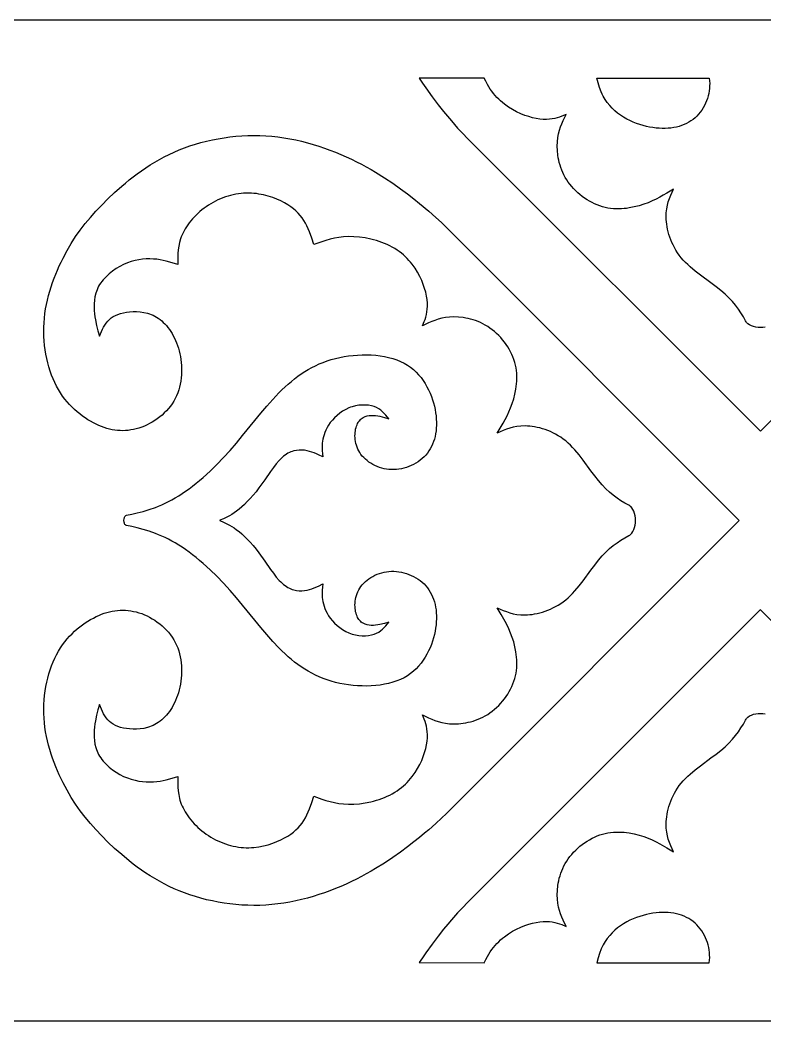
# Model space of a CAD drawing. Extents: x -205 to 205, y -43 to 43.
# Drawn here: x -128 to -64, y -43 to 43 of the extents above; entities that cross this region are included whole.
import ezdxf

# ---------------------------------------------------------------- set-up
doc = ezdxf.new("R2010")
doc.units = 0
doc.layers.add('LAYER_1', color=18, linetype='CONTINUOUS')

msp = doc.modelspace()

# ---------------------------------------------------------------- linework, layer by layer
at = {"layer": 'LAYER_1'}
for points in [[(-204.641, 0), (-165.237, -39.404), (-161.641, -43), (161.643, -43), (165.237, -39.406), (204.64, 0), (165.237, 39.406), (161.65, 42.993), (-161.648, 42.993), (-165.237, 39.404)], [(-68.798, 37.996), (-68.769, 37.774), (-68.754, 37.549), (-68.755, 37.334), (-68.769, 37.119), (-68.795, 36.902), (-68.834, 36.686), (-68.885, 36.471), (-68.948, 36.259), (-69.023, 36.049), (-69.109, 35.843), (-69.206, 35.643), (-69.315, 35.448), (-69.434, 35.259), (-69.563, 35.079), (-69.702, 34.907), (-69.852, 34.744), (-70.011, 34.592), (-70.179, 34.451), (-70.359, 34.322), (-70.548, 34.204), (-70.745, 34.098), (-70.949, 34.004), (-71.162, 33.922), (-71.381, 33.852), (-71.607, 33.793), (-71.84, 33.747), (-72.08, 33.712), (-72.326, 33.688), (-72.577, 33.677), (-72.834, 33.678), (-73.097, 33.69), (-73.364, 33.714), (-73.637, 33.75), (-73.914, 33.798), (-74.195, 33.857), (-74.478, 33.929), (-74.762, 34.014), (-75.046, 34.112), (-75.328, 34.224), (-75.606, 34.349), (-75.879, 34.489), (-76.147, 34.644), (-76.407, 34.814), (-76.658, 35), (-76.899, 35.201), (-77.128, 35.419), (-77.345, 35.653), (-77.547, 35.905), (-77.733, 36.173), (-77.903, 36.46), (-77.992, 36.634), (-78.075, 36.814), (-78.221, 37.19), (-78.344, 37.584), (-78.443, 37.995)], [(-75.695, 1.304), (-76.041, 1.491), (-76.378, 1.694), (-76.708, 1.915), (-77.033, 2.159), (-77.353, 2.428), (-77.671, 2.727), (-77.989, 3.06), (-78.308, 3.429), (-78.629, 3.837), (-78.953, 4.272), (-79.621, 5.18), (-79.971, 5.63), (-80.336, 6.063), (-80.525, 6.269), (-80.719, 6.467), (-80.918, 6.654), (-81.122, 6.83), (-81.332, 6.993), (-81.548, 7.144), (-81.767, 7.284), (-81.99, 7.411), (-82.215, 7.527), (-82.442, 7.632), (-82.669, 7.725), (-82.896, 7.808), (-83.123, 7.881), (-83.347, 7.944), (-83.569, 7.996), (-83.788, 8.039), (-84.001, 8.073), (-84.21, 8.098), (-84.413, 8.113), (-84.608, 8.121), (-84.976, 8.112), (-85.317, 8.075), (-85.634, 8.015), (-85.933, 7.936), (-86.217, 7.841), (-86.49, 7.734), (-87.02, 7.502), (-86.667, 8.073), (-86.493, 8.369), (-86.322, 8.674), (-86.157, 8.992), (-86, 9.325), (-85.851, 9.676), (-85.714, 10.048), (-85.589, 10.443), (-85.481, 10.859), (-85.397, 11.292), (-85.365, 11.514), (-85.34, 11.739), (-85.324, 11.967), (-85.317, 12.196), (-85.319, 12.426), (-85.331, 12.658), (-85.354, 12.89), (-85.389, 13.121), (-85.435, 13.353), (-85.495, 13.583), (-85.567, 13.814), (-85.652, 14.043), (-85.749, 14.268), (-85.857, 14.491), (-85.975, 14.708), (-86.104, 14.921), (-86.242, 15.129), (-86.389, 15.331), (-86.545, 15.526), (-86.708, 15.714), (-86.879, 15.895), (-87.057, 16.067), (-87.241, 16.231), (-87.43, 16.386), (-87.625, 16.53), (-87.824, 16.665), (-88.027, 16.788), (-88.233, 16.899), (-88.441, 17), (-88.652, 17.09), (-88.864, 17.169), (-89.076, 17.239), (-89.289, 17.299), (-89.501, 17.349), (-89.711, 17.391), (-89.92, 17.425), (-90.328, 17.467), (-90.72, 17.481), (-91.091, 17.468), (-91.437, 17.43), (-91.761, 17.369), (-92.066, 17.289), (-92.356, 17.192), (-92.632, 17.083), (-92.9, 16.965), (-93.42, 16.715), (-93.272, 17.085), (-93.203, 17.278), (-93.141, 17.479), (-93.087, 17.691), (-93.044, 17.914), (-93.014, 18.153), (-93, 18.407), (-93.008, 18.681), (-93.036, 18.972), (-93.083, 19.28), (-93.151, 19.601), (-93.24, 19.932), (-93.353, 20.273), (-93.491, 20.62), (-93.653, 20.97), (-93.843, 21.322), (-94.062, 21.671), (-94.31, 22.013), (-94.446, 22.181), (-94.589, 22.345), (-94.74, 22.506), (-94.898, 22.662), (-95.064, 22.814), (-95.238, 22.96), (-95.42, 23.1), (-95.61, 23.235), (-95.808, 23.362), (-96.015, 23.482), (-96.229, 23.594), (-96.451, 23.7), (-96.678, 23.798), (-96.911, 23.888), (-97.147, 23.971), (-97.387, 24.046), (-97.63, 24.114), (-97.873, 24.174), (-98.362, 24.272), (-98.845, 24.34), (-99.316, 24.379), (-99.768, 24.387), (-100.196, 24.366), (-100.602, 24.32), (-100.989, 24.251), (-101.36, 24.163), (-101.719, 24.061), (-102.068, 23.947), (-102.751, 23.701), (-102.94, 24.251), (-103.141, 24.789), (-103.249, 25.05), (-103.365, 25.302), (-103.488, 25.546), (-103.621, 25.779), (-103.766, 25.999), (-103.926, 26.207), (-104.101, 26.405), (-104.294, 26.595), (-104.506, 26.776), (-104.74, 26.951), (-104.997, 27.121), (-105.279, 27.287), (-105.594, 27.446), (-105.933, 27.598), (-106.294, 27.737), (-106.674, 27.861), (-107.072, 27.965), (-107.484, 28.046), (-107.695, 28.077), (-107.909, 28.101), (-108.126, 28.116), (-108.345, 28.124), (-108.566, 28.122), (-108.788, 28.112), (-109.011, 28.092), (-109.236, 28.063), (-109.46, 28.025), (-109.684, 27.979), (-109.907, 27.925), (-110.13, 27.862), (-110.35, 27.791), (-110.569, 27.713), (-110.785, 27.626), (-110.998, 27.532), (-111.208, 27.431), (-111.414, 27.323), (-111.615, 27.208), (-111.812, 27.086), (-112.004, 26.956), (-112.191, 26.82), (-112.372, 26.679), (-112.547, 26.531), (-112.716, 26.379), (-112.879, 26.223), (-113.182, 25.9), (-113.456, 25.565), (-113.698, 25.224), (-113.806, 25.052), (-113.905, 24.881), (-113.995, 24.709), (-114.075, 24.539), (-114.145, 24.373), (-114.206, 24.208), (-114.302, 23.881), (-114.367, 23.559), (-114.408, 23.24), (-114.429, 22.924), (-114.436, 22.611), (-114.428, 21.992), (-114.929, 22.143), (-115.439, 22.283), (-115.701, 22.344), (-115.97, 22.395), (-116.248, 22.435), (-116.538, 22.461), (-116.838, 22.472), (-117.148, 22.466), (-117.465, 22.441), (-117.788, 22.397), (-118.115, 22.331), (-118.444, 22.242), (-118.773, 22.13), (-119.1, 21.992), (-119.425, 21.828), (-119.742, 21.637), (-120.047, 21.425), (-120.336, 21.192), (-120.605, 20.942), (-120.849, 20.678), (-120.96, 20.541), (-121.063, 20.401), (-121.159, 20.26), (-121.245, 20.116), (-121.319, 19.971), (-121.383, 19.823), (-121.44, 19.675), (-121.488, 19.525), (-121.562, 19.224), (-121.609, 18.922), (-121.633, 18.622), (-121.636, 18.326), (-121.623, 18.036), (-121.596, 17.754), (-121.561, 17.489), (-121.519, 17.234), (-121.419, 16.746), (-121.303, 16.281), (-121.178, 15.827), (-121.01, 16.226), (-120.918, 16.421), (-120.82, 16.61), (-120.713, 16.791), (-120.596, 16.962), (-120.467, 17.122), (-120.324, 17.267), (-120.165, 17.398), (-119.988, 17.515), (-119.795, 17.618), (-119.585, 17.707), (-119.358, 17.782), (-119.115, 17.842), (-118.856, 17.888), (-118.581, 17.92), (-118.292, 17.938), (-117.99, 17.938), (-117.679, 17.917), (-117.363, 17.871), (-117.046, 17.796), (-116.887, 17.748), (-116.73, 17.69), (-116.574, 17.624), (-116.42, 17.549), (-116.267, 17.464), (-116.118, 17.369), (-115.972, 17.263), (-115.829, 17.147), (-115.689, 17.02), (-115.553, 16.884), (-115.421, 16.739), (-115.293, 16.583), (-115.171, 16.419), (-115.053, 16.246), (-114.94, 16.064), (-114.833, 15.874), (-114.732, 15.675), (-114.637, 15.469), (-114.548, 15.255), (-114.467, 15.034), (-114.393, 14.806), (-114.326, 14.571), (-114.27, 14.326), (-114.223, 14.075), (-114.184, 13.82), (-114.155, 13.562), (-114.134, 13.3), (-114.124, 13.037), (-114.124, 12.772), (-114.135, 12.507), (-114.157, 12.243), (-114.191, 11.98), (-114.237, 11.72), (-114.295, 11.463), (-114.366, 11.209), (-114.451, 10.961), (-114.549, 10.718), (-114.661, 10.482), (-114.788, 10.254), (-114.928, 10.033), (-115.081, 9.82), (-115.245, 9.616), (-115.42, 9.42), (-115.605, 9.233), (-115.798, 9.056), (-116, 8.889), (-116.208, 8.731), (-116.422, 8.584), (-116.641, 8.448), (-116.864, 8.322), (-117.09, 8.208), (-117.319, 8.105), (-117.548, 8.014), (-117.778, 7.936), (-118.009, 7.869), (-118.24, 7.815), (-118.47, 7.772), (-118.7, 7.741), (-118.929, 7.721), (-119.157, 7.713), (-119.386, 7.717), (-119.614, 7.733), (-119.843, 7.76), (-120.072, 7.798), (-120.301, 7.848), (-120.531, 7.91), (-120.762, 7.983), (-120.994, 8.067), (-121.228, 8.163), (-121.462, 8.271), (-121.698, 8.389), (-121.935, 8.519), (-122.17, 8.659), (-122.404, 8.81), (-122.636, 8.973), (-122.866, 9.146), (-123.092, 9.331), (-123.314, 9.528), (-123.531, 9.737), (-123.743, 9.957), (-123.949, 10.189), (-124.148, 10.434), (-124.339, 10.691), (-124.523, 10.96), (-124.697, 11.242), (-124.862, 11.537), (-125.014, 11.845), (-125.156, 12.165), (-125.287, 12.495), (-125.407, 12.835), (-125.515, 13.185), (-125.612, 13.543), (-125.698, 13.908), (-125.771, 14.279), (-125.833, 14.657), (-125.882, 15.039), (-125.918, 15.425), (-125.942, 15.814), (-125.952, 16.206), (-125.949, 16.599), (-125.932, 16.992), (-125.901, 17.385), (-125.857, 17.777), (-125.799, 18.167), (-125.728, 18.554), (-125.645, 18.938), (-125.551, 19.32), (-125.446, 19.697), (-125.331, 20.071), (-125.207, 20.44), (-125.074, 20.804), (-124.933, 21.163), (-124.785, 21.516), (-124.63, 21.863), (-124.47, 22.204), (-124.304, 22.537), (-123.96, 23.182), (-123.599, 23.795), (-123.221, 24.382), (-122.822, 24.948), (-122.401, 25.498), (-121.954, 26.036), (-121.481, 26.569), (-120.977, 27.101), (-120.442, 27.637), (-119.87, 28.175), (-119.259, 28.718), (-118.94, 28.988), (-118.61, 29.256), (-118.271, 29.522), (-117.922, 29.784), (-117.562, 30.042), (-117.193, 30.294), (-116.814, 30.539), (-116.424, 30.778), (-116.025, 31.008), (-115.614, 31.229), (-115.194, 31.44), (-114.763, 31.64), (-114.321, 31.829), (-113.868, 32.006), (-113.405, 32.171), (-112.933, 32.322), (-112.454, 32.461), (-111.967, 32.587), (-111.473, 32.699), (-110.974, 32.797), (-110.47, 32.881), (-109.962, 32.951), (-109.45, 33.006), (-108.936, 33.046), (-108.421, 33.07), (-107.904, 33.079), (-107.388, 33.072), (-106.872, 33.049), (-106.357, 33.009), (-105.844, 32.952), (-105.333, 32.879), (-104.824, 32.792), (-104.317, 32.69), (-103.815, 32.574), (-103.316, 32.446), (-102.822, 32.305), (-102.333, 32.153), (-101.85, 31.989), (-101.373, 31.816), (-100.902, 31.633), (-100.439, 31.441), (-99.984, 31.242), (-99.537, 31.034), (-99.099, 30.821), (-98.67, 30.601), (-98.252, 30.375), (-97.844, 30.145), (-97.447, 29.911), (-96.687, 29.439), (-95.975, 28.965), (-95.315, 28.499), (-94.708, 28.05), (-94.159, 27.626), (-93.669, 27.236), (-92.871, 26.572), (-92.266, 26.036), (-91.788, 25.584), (-91.374, 25.174), (-66.229, 0.004), (-91.374, -25.167), (-91.788, -25.577), (-92.266, -26.029), (-92.871, -26.565), (-93.242, -26.878), (-93.669, -27.229), (-94.159, -27.619), (-94.708, -28.043), (-95.315, -28.492), (-95.975, -28.958), (-96.687, -29.431), (-97.447, -29.904), (-97.844, -30.138), (-98.252, -30.368), (-98.67, -30.594), (-99.099, -30.814), (-99.537, -31.027), (-99.984, -31.235), (-100.439, -31.434), (-100.902, -31.626), (-101.373, -31.809), (-101.85, -31.982), (-102.333, -32.146), (-102.822, -32.298), (-103.316, -32.439), (-103.815, -32.567), (-104.317, -32.683), (-104.824, -32.785), (-105.333, -32.872), (-105.844, -32.945), (-106.357, -33.002), (-106.872, -33.042), (-107.388, -33.065), (-107.904, -33.072), (-108.421, -33.063), (-108.936, -33.039), (-109.45, -32.999), (-109.962, -32.944), (-110.47, -32.874), (-110.974, -32.79), (-111.473, -32.692), (-111.967, -32.58), (-112.454, -32.454), (-112.933, -32.315), (-113.405, -32.164), (-113.868, -31.999), (-114.321, -31.822), (-114.763, -31.633), (-115.194, -31.433), (-115.614, -31.222), (-116.025, -31.001), (-116.424, -30.771), (-116.814, -30.532), (-117.193, -30.287), (-117.562, -30.035), (-117.922, -29.777), (-118.271, -29.515), (-118.61, -29.249), (-119.259, -28.711), (-119.87, -28.168), (-120.442, -27.63), (-120.977, -27.094), (-121.481, -26.562), (-121.954, -26.029), (-122.401, -25.491), (-122.822, -24.941), (-123.221, -24.375), (-123.599, -23.788), (-123.96, -23.174), (-124.304, -22.53), (-124.47, -22.197), (-124.63, -21.856), (-124.785, -21.509), (-124.933, -21.156), (-125.074, -20.797), (-125.207, -20.433), (-125.331, -20.064), (-125.446, -19.69), (-125.551, -19.313), (-125.645, -18.931), (-125.728, -18.547), (-125.799, -18.16), (-125.857, -17.77), (-125.901, -17.378), (-125.932, -16.985), (-125.949, -16.592), (-125.952, -16.199), (-125.942, -15.807), (-125.918, -15.418), (-125.882, -15.032), (-125.833, -14.65), (-125.771, -14.272), (-125.698, -13.901), (-125.612, -13.536), (-125.515, -13.178), (-125.407, -12.828), (-125.287, -12.488), (-125.156, -12.158), (-125.014, -11.838), (-124.862, -11.53), (-124.697, -11.235), (-124.523, -10.953), (-124.339, -10.684), (-124.148, -10.427), (-123.949, -10.182), (-123.743, -9.95), (-123.531, -9.73), (-123.314, -9.521), (-123.092, -9.324), (-122.866, -9.139), (-122.636, -8.966), (-122.404, -8.803), (-122.17, -8.652), (-121.935, -8.512), (-121.698, -8.382), (-121.462, -8.264), (-121.228, -8.156), (-120.994, -8.06), (-120.762, -7.976), (-120.531, -7.903), (-120.301, -7.841), (-120.072, -7.791), (-119.843, -7.753), (-119.614, -7.726), (-119.386, -7.71), (-119.157, -7.706), (-118.929, -7.714), (-118.7, -7.734), (-118.47, -7.765), (-118.24, -7.808), (-118.009, -7.862), (-117.778, -7.929), (-117.548, -8.007), (-117.319, -8.098), (-117.09, -8.201), (-116.864, -8.315), (-116.641, -8.441), (-116.422, -8.577), (-116.208, -8.724), (-116, -8.882), (-115.798, -9.049), (-115.605, -9.226), (-115.42, -9.413), (-115.245, -9.608), (-115.081, -9.813), (-114.928, -10.026), (-114.788, -10.247), (-114.661, -10.475), (-114.549, -10.711), (-114.451, -10.954), (-114.366, -11.202), (-114.295, -11.456), (-114.237, -11.713), (-114.191, -11.973), (-114.157, -12.236), (-114.135, -12.5), (-114.124, -12.765), (-114.124, -13.03), (-114.134, -13.293), (-114.155, -13.555), (-114.184, -13.813), (-114.223, -14.068), (-114.27, -14.319), (-114.326, -14.564), (-114.393, -14.799), (-114.467, -15.027), (-114.548, -15.248), (-114.637, -15.462), (-114.732, -15.668), (-114.833, -15.867), (-114.94, -16.057), (-115.053, -16.239), (-115.171, -16.412), (-115.293, -16.576), (-115.421, -16.731), (-115.553, -16.877), (-115.689, -17.013), (-115.829, -17.14), (-115.972, -17.256), (-116.118, -17.361), (-116.267, -17.457), (-116.42, -17.542), (-116.574, -17.617), (-116.73, -17.683), (-116.887, -17.74), (-117.046, -17.789), (-117.363, -17.864), (-117.679, -17.909), (-117.99, -17.931), (-118.292, -17.931), (-118.581, -17.913), (-118.856, -17.881), (-119.115, -17.835), (-119.358, -17.775), (-119.585, -17.7), (-119.795, -17.611), (-119.988, -17.508), (-120.165, -17.391), (-120.324, -17.26), (-120.467, -17.115), (-120.596, -16.955), (-120.713, -16.784), (-120.82, -16.603), (-120.918, -16.414), (-121.01, -16.219), (-121.178, -15.82), (-121.303, -16.274), (-121.419, -16.739), (-121.519, -17.227), (-121.561, -17.482), (-121.596, -17.747), (-121.623, -18.029), (-121.636, -18.319), (-121.633, -18.615), (-121.609, -18.915), (-121.562, -19.217), (-121.488, -19.518), (-121.44, -19.668), (-121.383, -19.816), (-121.319, -19.963), (-121.245, -20.109), (-121.159, -20.253), (-121.063, -20.394), (-120.96, -20.534), (-120.849, -20.671), (-120.605, -20.935), (-120.336, -21.185), (-120.047, -21.418), (-119.742, -21.63), (-119.425, -21.82), (-119.1, -21.985), (-118.773, -22.123), (-118.444, -22.235), (-118.115, -22.324), (-117.788, -22.389), (-117.465, -22.434), (-117.148, -22.459), (-116.838, -22.465), (-116.538, -22.454), (-116.248, -22.428), (-115.97, -22.388), (-115.701, -22.337), (-115.439, -22.276), (-114.929, -22.136), (-114.428, -21.985), (-114.436, -22.604), (-114.429, -22.917), (-114.408, -23.233), (-114.367, -23.552), (-114.302, -23.874), (-114.258, -24.037), (-114.206, -24.201), (-114.145, -24.366), (-114.075, -24.532), (-113.995, -24.702), (-113.905, -24.874), (-113.806, -25.045), (-113.698, -25.217), (-113.456, -25.558), (-113.182, -25.893), (-113.034, -26.056), (-112.879, -26.216), (-112.716, -26.372), (-112.547, -26.524), (-112.372, -26.672), (-112.191, -26.813), (-112.004, -26.949), (-111.812, -27.079), (-111.615, -27.201), (-111.414, -27.316), (-111.208, -27.424), (-110.998, -27.525), (-110.785, -27.619), (-110.569, -27.705), (-110.35, -27.784), (-110.13, -27.855), (-109.907, -27.918), (-109.684, -27.972), (-109.46, -28.018), (-109.236, -28.056), (-109.011, -28.085), (-108.788, -28.105), (-108.566, -28.115), (-108.345, -28.117), (-108.126, -28.109), (-107.909, -28.093), (-107.484, -28.039), (-107.072, -27.958), (-106.674, -27.854), (-106.294, -27.73), (-105.933, -27.591), (-105.594, -27.439), (-105.279, -27.28), (-104.997, -27.114), (-104.74, -26.944), (-104.506, -26.769), (-104.294, -26.588), (-104.101, -26.398), (-103.926, -26.2), (-103.766, -25.992), (-103.621, -25.772), (-103.488, -25.539), (-103.365, -25.295), (-103.249, -25.043), (-103.141, -24.782), (-102.94, -24.244), (-102.751, -23.694), (-102.068, -23.94), (-101.719, -24.054), (-101.36, -24.156), (-100.989, -24.244), (-100.602, -24.313), (-100.196, -24.359), (-99.768, -24.38), (-99.316, -24.372), (-98.845, -24.333), (-98.362, -24.265), (-97.873, -24.167), (-97.63, -24.107), (-97.387, -24.039), (-97.147, -23.964), (-96.911, -23.881), (-96.678, -23.79), (-96.451, -23.693), (-96.229, -23.587), (-96.015, -23.475), (-95.808, -23.355), (-95.61, -23.228), (-95.42, -23.093), (-95.238, -22.953), (-95.064, -22.807), (-94.898, -22.655), (-94.74, -22.499), (-94.589, -22.338), (-94.446, -22.174), (-94.31, -22.006), (-94.062, -21.664), (-93.843, -21.315), (-93.653, -20.963), (-93.491, -20.613), (-93.353, -20.266), (-93.24, -19.925), (-93.151, -19.593), (-93.083, -19.273), (-93.036, -18.965), (-93.008, -18.674), (-93, -18.4), (-93.014, -18.146), (-93.044, -17.907), (-93.087, -17.684), (-93.141, -17.472), (-93.203, -17.271), (-93.272, -17.078), (-93.42, -16.708), (-92.9, -16.958), (-92.632, -17.076), (-92.356, -17.185), (-92.066, -17.282), (-91.761, -17.362), (-91.437, -17.423), (-91.091, -17.461), (-90.72, -17.474), (-90.328, -17.46), (-89.92, -17.418), (-89.711, -17.384), (-89.501, -17.342), (-89.289, -17.292), (-89.076, -17.232), (-88.864, -17.162), (-88.652, -17.083), (-88.441, -16.993), (-88.233, -16.892), (-88.027, -16.781), (-87.824, -16.658), (-87.625, -16.523), (-87.43, -16.379), (-87.241, -16.224), (-87.057, -16.06), (-86.879, -15.888), (-86.708, -15.707), (-86.545, -15.519), (-86.389, -15.324), (-86.242, -15.122), (-86.104, -14.914), (-85.975, -14.701), (-85.857, -14.483), (-85.749, -14.261), (-85.652, -14.036), (-85.567, -13.807), (-85.495, -13.576), (-85.435, -13.345), (-85.389, -13.114), (-85.354, -12.883), (-85.331, -12.651), (-85.319, -12.419), (-85.317, -12.189), (-85.324, -11.96), (-85.34, -11.732), (-85.365, -11.507), (-85.397, -11.285), (-85.481, -10.852), (-85.589, -10.436), (-85.714, -10.041), (-85.851, -9.669), (-86, -9.318), (-86.157, -8.984), (-86.322, -8.667), (-86.667, -8.066), (-87.02, -7.495), (-86.49, -7.727), (-86.217, -7.834), (-85.933, -7.929), (-85.634, -8.008), (-85.317, -8.068), (-84.976, -8.105), (-84.796, -8.113), (-84.608, -8.114), (-84.413, -8.106), (-84.21, -8.09), (-84.001, -8.066), (-83.788, -8.032), (-83.569, -7.989), (-83.347, -7.936), (-83.123, -7.874), (-82.896, -7.801), (-82.669, -7.718), (-82.442, -7.625), (-82.215, -7.52), (-81.99, -7.404), (-81.767, -7.277), (-81.548, -7.137), (-81.332, -6.986), (-81.122, -6.823), (-80.918, -6.647), (-80.719, -6.46), (-80.525, -6.262), (-80.336, -6.056), (-79.971, -5.623), (-79.621, -5.173), (-78.953, -4.265), (-78.629, -3.83), (-78.308, -3.422), (-77.989, -3.053), (-77.671, -2.72), (-77.353, -2.421), (-77.033, -2.152), (-76.708, -1.908), (-76.378, -1.687), (-76.041, -1.484), (-75.695, -1.296), (-75.625, -1.255), (-75.559, -1.206), (-75.498, -1.15), (-75.442, -1.087), (-75.343, -0.943), (-75.262, -0.778), (-75.199, -0.597), (-75.153, -0.404), (-75.126, -0.202), (-75.117, 0.004), (-75.126, 0.209), (-75.153, 0.411), (-75.199, 0.604), (-75.262, 0.785), (-75.343, 0.95), (-75.442, 1.094), (-75.498, 1.157), (-75.559, 1.213), (-75.625, 1.262)], [(-118.849, 0.449), (-118.402, 0.538), (-117.929, 0.644), (-117.432, 0.773), (-116.913, 0.93), (-116.374, 1.119), (-116.098, 1.228), (-115.817, 1.347), (-115.533, 1.477), (-115.246, 1.619), (-114.955, 1.772), (-114.661, 1.938), (-114.365, 2.117), (-114.067, 2.31), (-113.769, 2.514), (-113.469, 2.73), (-113.169, 2.956), (-112.869, 3.194), (-112.569, 3.441), (-112.27, 3.697), (-111.676, 4.235), (-111.09, 4.804), (-110.515, 5.397), (-109.954, 6.011), (-109.408, 6.645), (-108.875, 7.289), (-107.834, 8.575), (-107.32, 9.204), (-106.806, 9.814), (-106.289, 10.399), (-106.029, 10.679), (-105.766, 10.951), (-105.501, 11.216), (-105.233, 11.472), (-104.961, 11.717), (-104.686, 11.952), (-104.407, 12.177), (-104.122, 12.391), (-103.833, 12.594), (-103.537, 12.786), (-103.235, 12.968), (-102.927, 13.138), (-102.611, 13.297), (-102.288, 13.444), (-101.956, 13.58), (-101.616, 13.704), (-101.266, 13.817), (-100.906, 13.917), (-100.538, 14.002), (-100.161, 14.074), (-99.778, 14.133), (-99.39, 14.179), (-98.999, 14.211), (-98.607, 14.229), (-98.216, 14.231), (-97.827, 14.219), (-97.442, 14.19), (-97.063, 14.146), (-96.692, 14.085), (-96.33, 14.007), (-95.979, 13.912), (-95.641, 13.798), (-95.318, 13.666), (-95.011, 13.516), (-94.724, 13.347), (-94.456, 13.16), (-94.205, 12.958), (-93.97, 12.742), (-93.753, 12.512), (-93.551, 12.271), (-93.366, 12.02), (-93.195, 11.76), (-93.04, 11.493), (-92.9, 11.219), (-92.774, 10.941), (-92.662, 10.66), (-92.564, 10.376), (-92.479, 10.093), (-92.406, 9.81), (-92.347, 9.529), (-92.299, 9.251), (-92.263, 8.979), (-92.24, 8.711), (-92.227, 8.448), (-92.227, 8.19), (-92.238, 7.938), (-92.262, 7.693), (-92.296, 7.453), (-92.343, 7.22), (-92.402, 6.993), (-92.472, 6.774), (-92.554, 6.562), (-92.648, 6.357), (-92.753, 6.16), (-92.87, 5.971), (-93, 5.791), (-93.141, 5.623), (-93.293, 5.464), (-93.455, 5.315), (-93.628, 5.175), (-93.808, 5.046), (-93.997, 4.927), (-94.192, 4.819), (-94.392, 4.722), (-94.598, 4.636), (-94.808, 4.561), (-95.021, 4.498), (-95.236, 4.447), (-95.452, 4.409), (-95.669, 4.383), (-95.885, 4.369), (-96.1, 4.369), (-96.312, 4.382), (-96.522, 4.408), (-96.728, 4.447), (-96.931, 4.497), (-97.129, 4.56), (-97.321, 4.632), (-97.508, 4.716), (-97.688, 4.808), (-97.861, 4.91), (-98.026, 5.02), (-98.182, 5.139), (-98.33, 5.264), (-98.467, 5.396), (-98.594, 5.534), (-98.709, 5.677), (-98.813, 5.826), (-98.904, 5.979), (-98.982, 6.135), (-99.049, 6.295), (-99.104, 6.457), (-99.148, 6.619), (-99.182, 6.782), (-99.206, 6.945), (-99.22, 7.105), (-99.225, 7.264), (-99.221, 7.418), (-99.21, 7.568), (-99.191, 7.713), (-99.165, 7.852), (-99.132, 7.984), (-99.093, 8.108), (-99.048, 8.222), (-98.998, 8.33), (-98.943, 8.429), (-98.884, 8.519), (-98.819, 8.6), (-98.751, 8.672), (-98.679, 8.737), (-98.603, 8.794), (-98.525, 8.844), (-98.36, 8.923), (-98.186, 8.978), (-98.007, 9.011), (-97.824, 9.025), (-97.641, 9.024), (-97.455, 9.009), (-97.267, 8.982), (-97.078, 8.946), (-96.697, 8.852), (-96.317, 8.742), (-96.572, 9.052), (-96.707, 9.2), (-96.851, 9.341), (-97.006, 9.472), (-97.176, 9.59), (-97.365, 9.693), (-97.573, 9.778), (-97.805, 9.845), (-98.057, 9.891), (-98.326, 9.915), (-98.606, 9.916), (-98.893, 9.893), (-99.183, 9.844), (-99.471, 9.767), (-99.612, 9.719), (-99.752, 9.663), (-100.023, 9.536), (-100.283, 9.385), (-100.53, 9.213), (-100.761, 9.025), (-100.975, 8.825), (-101.169, 8.616), (-101.343, 8.402), (-101.493, 8.187), (-101.62, 7.975), (-101.726, 7.767), (-101.812, 7.563), (-101.881, 7.364), (-101.936, 7.171), (-101.977, 6.983), (-102.031, 6.629), (-102.044, 6.305), (-102.037, 6.006), (-102.014, 5.725), (-101.98, 5.456), (-102.348, 5.64), (-102.537, 5.726), (-102.729, 5.805), (-102.927, 5.876), (-103.13, 5.938), (-103.339, 5.989), (-103.555, 6.027), (-103.778, 6.044), (-104.009, 6.043), (-104.245, 6.019), (-104.486, 5.968), (-104.608, 5.931), (-104.731, 5.886), (-104.855, 5.831), (-104.979, 5.767), (-105.104, 5.693), (-105.229, 5.609), (-105.355, 5.513), (-105.48, 5.406), (-105.606, 5.287), (-105.731, 5.157), (-105.981, 4.868), (-106.23, 4.548), (-106.478, 4.206), (-106.975, 3.491), (-107.224, 3.135), (-107.475, 2.792), (-107.726, 2.469), (-107.978, 2.166), (-108.228, 1.882), (-108.475, 1.62), (-108.718, 1.38), (-108.954, 1.163), (-109.183, 0.969), (-109.402, 0.8), (-109.609, 0.649), (-109.805, 0.519), (-109.992, 0.408), (-110.172, 0.312), (-110.513, 0.153), (-110.843, 0.013), (-110.83, 0.004), (-110.843, -0.006), (-110.513, -0.145), (-110.172, -0.305), (-109.992, -0.401), (-109.805, -0.512), (-109.609, -0.641), (-109.402, -0.793), (-109.183, -0.962), (-108.954, -1.156), (-108.718, -1.373), (-108.475, -1.613), (-108.228, -1.875), (-107.978, -2.159), (-107.726, -2.462), (-107.475, -2.785), (-106.975, -3.484), (-106.478, -4.199), (-106.23, -4.541), (-105.981, -4.861), (-105.731, -5.15), (-105.606, -5.28), (-105.48, -5.399), (-105.355, -5.506), (-105.229, -5.602), (-105.104, -5.686), (-104.979, -5.76), (-104.855, -5.824), (-104.731, -5.879), (-104.608, -5.924), (-104.486, -5.961), (-104.245, -6.012), (-104.009, -6.036), (-103.778, -6.037), (-103.555, -6.02), (-103.339, -5.982), (-103.13, -5.931), (-102.927, -5.869), (-102.729, -5.798), (-102.348, -5.633), (-101.98, -5.449), (-102.014, -5.718), (-102.037, -5.999), (-102.044, -6.298), (-102.031, -6.622), (-102.009, -6.795), (-101.977, -6.976), (-101.936, -7.164), (-101.881, -7.357), (-101.812, -7.556), (-101.726, -7.76), (-101.62, -7.968), (-101.493, -8.18), (-101.343, -8.395), (-101.169, -8.609), (-100.975, -8.818), (-100.761, -9.018), (-100.53, -9.206), (-100.283, -9.378), (-100.023, -9.529), (-99.752, -9.655), (-99.471, -9.76), (-99.183, -9.836), (-98.893, -9.886), (-98.606, -9.909), (-98.326, -9.908), (-98.057, -9.884), (-97.805, -9.838), (-97.573, -9.771), (-97.365, -9.686), (-97.176, -9.583), (-97.006, -9.465), (-96.851, -9.334), (-96.707, -9.193), (-96.572, -9.045), (-96.317, -8.735), (-96.697, -8.845), (-97.078, -8.939), (-97.267, -8.975), (-97.455, -9.002), (-97.641, -9.017), (-97.824, -9.018), (-98.007, -9.004), (-98.186, -8.971), (-98.36, -8.916), (-98.525, -8.837), (-98.603, -8.787), (-98.679, -8.73), (-98.751, -8.665), (-98.819, -8.593), (-98.884, -8.512), (-98.943, -8.422), (-98.998, -8.323), (-99.048, -8.215), (-99.093, -8.101), (-99.132, -7.977), (-99.165, -7.845), (-99.191, -7.706), (-99.21, -7.561), (-99.221, -7.411), (-99.225, -7.256), (-99.22, -7.098), (-99.206, -6.938), (-99.182, -6.775), (-99.148, -6.612), (-99.104, -6.45), (-99.049, -6.288), (-98.982, -6.128), (-98.904, -5.972), (-98.813, -5.819), (-98.709, -5.67), (-98.594, -5.527), (-98.467, -5.389), (-98.33, -5.257), (-98.182, -5.132), (-98.026, -5.013), (-97.861, -4.903), (-97.688, -4.801), (-97.508, -4.709), (-97.321, -4.625), (-97.129, -4.552), (-96.931, -4.49), (-96.728, -4.44), (-96.522, -4.401), (-96.312, -4.375), (-96.1, -4.362), (-95.885, -4.362), (-95.669, -4.375), (-95.452, -4.402), (-95.236, -4.44), (-95.021, -4.491), (-94.808, -4.554), (-94.598, -4.629), (-94.392, -4.715), (-94.192, -4.812), (-93.997, -4.92), (-93.808, -5.039), (-93.628, -5.168), (-93.455, -5.308), (-93.293, -5.457), (-93.141, -5.616), (-93, -5.784), (-92.87, -5.964), (-92.753, -6.153), (-92.648, -6.35), (-92.554, -6.555), (-92.472, -6.767), (-92.402, -6.986), (-92.343, -7.213), (-92.296, -7.446), (-92.262, -7.686), (-92.238, -7.931), (-92.227, -8.183), (-92.227, -8.441), (-92.24, -8.704), (-92.263, -8.972), (-92.299, -9.244), (-92.347, -9.522), (-92.406, -9.803), (-92.479, -10.086), (-92.564, -10.369), (-92.662, -10.653), (-92.774, -10.934), (-92.9, -11.212), (-93.04, -11.486), (-93.195, -11.753), (-93.366, -12.013), (-93.551, -12.264), (-93.753, -12.505), (-93.97, -12.735), (-94.205, -12.951), (-94.456, -13.153), (-94.724, -13.34), (-95.011, -13.509), (-95.318, -13.659), (-95.641, -13.791), (-95.979, -13.905), (-96.33, -14), (-96.692, -14.078), (-97.063, -14.139), (-97.442, -14.183), (-97.827, -14.212), (-98.216, -14.224), (-98.607, -14.221), (-98.999, -14.204), (-99.39, -14.172), (-99.778, -14.126), (-100.161, -14.067), (-100.538, -13.995), (-100.906, -13.91), (-101.266, -13.81), (-101.616, -13.697), (-101.956, -13.573), (-102.288, -13.437), (-102.611, -13.29), (-102.927, -13.131), (-103.235, -12.961), (-103.537, -12.779), (-103.833, -12.587), (-104.122, -12.384), (-104.407, -12.17), (-104.686, -11.945), (-104.961, -11.71), (-105.233, -11.465), (-105.501, -11.209), (-105.766, -10.944), (-106.289, -10.392), (-106.806, -9.807), (-107.32, -9.197), (-107.834, -8.568), (-108.875, -7.282), (-109.408, -6.638), (-109.954, -6.004), (-110.515, -5.39), (-111.09, -4.797), (-111.676, -4.228), (-112.27, -3.69), (-112.569, -3.434), (-112.869, -3.187), (-113.169, -2.949), (-113.469, -2.723), (-113.769, -2.507), (-114.067, -2.302), (-114.365, -2.11), (-114.661, -1.931), (-114.955, -1.765), (-115.246, -1.612), (-115.533, -1.47), (-115.817, -1.34), (-116.098, -1.221), (-116.374, -1.112), (-116.913, -0.923), (-117.432, -0.766), (-117.929, -0.637), (-118.402, -0.531), (-118.849, -0.442), (-118.9, -0.423), (-118.945, -0.39), (-118.982, -0.344), (-119.013, -0.287), (-119.037, -0.222), (-119.054, -0.15), (-119.068, 0.004), (-119.054, 0.157), (-119.037, 0.229), (-119.013, 0.294), (-118.982, 0.351), (-118.945, 0.397), (-118.9, 0.43)], [(-68.798, -37.996), (-68.769, -37.774), (-68.754, -37.549), (-68.755, -37.334), (-68.769, -37.119), (-68.795, -36.902), (-68.834, -36.686), (-68.885, -36.471), (-68.948, -36.259), (-69.023, -36.049), (-69.109, -35.843), (-69.206, -35.643), (-69.315, -35.448), (-69.434, -35.259), (-69.563, -35.079), (-69.702, -34.907), (-69.852, -34.744), (-70.011, -34.592), (-70.179, -34.451), (-70.359, -34.322), (-70.548, -34.204), (-70.745, -34.098), (-70.949, -34.004), (-71.162, -33.922), (-71.381, -33.852), (-71.607, -33.793), (-71.84, -33.747), (-72.08, -33.712), (-72.326, -33.688), (-72.577, -33.677), (-72.834, -33.678), (-73.097, -33.69), (-73.364, -33.714), (-73.637, -33.75), (-73.914, -33.798), (-74.195, -33.857), (-74.478, -33.929), (-74.762, -34.014), (-75.046, -34.112), (-75.328, -34.224), (-75.606, -34.349), (-75.879, -34.489), (-76.147, -34.644), (-76.407, -34.814), (-76.658, -35), (-76.899, -35.201), (-77.128, -35.419), (-77.345, -35.653), (-77.547, -35.905), (-77.733, -36.173), (-77.903, -36.46), (-77.992, -36.634), (-78.075, -36.814), (-78.221, -37.19), (-78.344, -37.584), (-78.443, -37.995)]]:
    msp.add_lwpolyline(points, close=True, dxfattribs=at)
for points in [[(-63.977, 16.609), (-64.177, 16.582), (-64.382, 16.573), (-64.587, 16.582), (-64.787, 16.608), (-64.979, 16.653), (-65.159, 16.715), (-65.322, 16.796), (-65.465, 16.894), (-65.527, 16.949), (-65.583, 17.01), (-65.631, 17.074), (-65.672, 17.143), (-65.861, 17.491), (-66.064, 17.828), (-66.286, 18.158), (-66.53, 18.483), (-66.799, 18.803), (-67.098, 19.121), (-67.431, 19.44), (-67.801, 19.759), (-68.208, 20.08), (-68.643, 20.404), (-69.551, 21.072), (-70.002, 21.422), (-70.434, 21.787), (-70.64, 21.976), (-70.838, 22.17), (-71.025, 22.369), (-71.201, 22.573), (-71.365, 22.783), (-71.516, 22.998), (-71.655, 23.218), (-71.782, 23.44), (-71.898, 23.665), (-72.003, 23.892), (-72.096, 24.119), (-72.179, 24.346), (-72.252, 24.573), (-72.314, 24.797), (-72.367, 25.019), (-72.41, 25.237), (-72.444, 25.45), (-72.468, 25.659), (-72.484, 25.861), (-72.492, 26.057), (-72.483, 26.425), (-72.446, 26.766), (-72.386, 27.084), (-72.307, 27.383), (-72.211, 27.666), (-72.104, 27.939), (-71.871, 28.469), (-72.444, 28.117), (-72.739, 27.942), (-73.045, 27.772), (-73.362, 27.607), (-73.695, 27.449), (-74.046, 27.3), (-74.417, 27.163), (-74.813, 27.038), (-75.229, 26.931), (-75.663, 26.847), (-75.885, 26.814), (-76.11, 26.79), (-76.337, 26.774), (-76.566, 26.766), (-76.797, 26.769), (-77.028, 26.781), (-77.26, 26.804), (-77.491, 26.839), (-77.722, 26.886), (-77.951, 26.946), (-78.183, 27.018), (-78.412, 27.103), (-78.638, 27.199), (-78.86, 27.307), (-79.078, 27.425), (-79.291, 27.554), (-79.499, 27.692), (-79.701, 27.839), (-79.896, 27.995), (-80.085, 28.158), (-80.265, 28.329), (-80.438, 28.506), (-80.602, 28.69), (-80.757, 28.879), (-80.901, 29.074), (-81.036, 29.272), (-81.159, 29.476), (-81.27, 29.682), (-81.37, 29.891), (-81.46, 30.102), (-81.54, 30.314), (-81.609, 30.527), (-81.669, 30.739), (-81.72, 30.951), (-81.762, 31.161), (-81.795, 31.37), (-81.838, 31.778), (-81.852, 32.169), (-81.839, 32.539), (-81.801, 32.886), (-81.74, 33.21), (-81.659, 33.516), (-81.562, 33.805), (-81.453, 34.082), (-81.334, 34.35), (-81.084, 34.869), (-81.455, 34.721), (-81.648, 34.652), (-81.849, 34.59), (-82.06, 34.537), (-82.284, 34.495), (-82.522, 34.465), (-82.776, 34.451), (-83.05, 34.46), (-83.342, 34.487), (-83.65, 34.533), (-83.971, 34.601), (-84.303, 34.691), (-84.643, 34.804), (-84.99, 34.941), (-85.341, 35.104), (-85.693, 35.294), (-86.042, 35.513), (-86.385, 35.762), (-86.552, 35.897), (-86.717, 36.04), (-86.877, 36.191), (-87.033, 36.349), (-87.185, 36.515), (-87.331, 36.689), (-87.472, 36.871), (-87.606, 37.062), (-87.733, 37.26), (-87.853, 37.466), (-87.988, 37.726), (-88.112, 37.995), (-93.713, 37.989), (-93.429, 37.563), (-93.147, 37.154), (-92.598, 36.395), (-92.079, 35.715), (-91.607, 35.12), (-90.942, 34.321), (-90.406, 33.715), (-89.954, 33.238), (-89.545, 32.826), (-64.401, 7.662), (-64.391, 7.667), (-64.386, 7.669), (-39.222, 32.826)], [(-39.222, -32.826), (-64.386, -7.669), (-64.391, -7.667), (-64.401, -7.662), (-89.545, -32.826), (-89.954, -33.238), (-90.406, -33.715), (-90.942, -34.321), (-91.256, -34.692), (-91.607, -35.12), (-92.079, -35.715), (-92.598, -36.395), (-93.147, -37.154), (-93.429, -37.563), (-93.713, -37.989), (-88.112, -37.995), (-87.988, -37.726), (-87.853, -37.466), (-87.733, -37.26), (-87.606, -37.062), (-87.472, -36.871), (-87.331, -36.689), (-87.185, -36.515), (-87.033, -36.349), (-86.877, -36.191), (-86.717, -36.04), (-86.552, -35.897), (-86.385, -35.762), (-86.042, -35.513), (-85.693, -35.294), (-85.341, -35.104), (-84.99, -34.941), (-84.643, -34.804), (-84.303, -34.691), (-83.971, -34.601), (-83.65, -34.533), (-83.342, -34.487), (-83.05, -34.46), (-82.776, -34.451), (-82.522, -34.465), (-82.284, -34.495), (-82.06, -34.537), (-81.849, -34.59), (-81.648, -34.652), (-81.455, -34.721), (-81.084, -34.869), (-81.334, -34.35), (-81.453, -34.082), (-81.562, -33.805), (-81.659, -33.516), (-81.74, -33.21), (-81.801, -32.886), (-81.839, -32.539), (-81.852, -32.169), (-81.838, -31.778), (-81.795, -31.37), (-81.762, -31.161), (-81.72, -30.951), (-81.669, -30.739), (-81.609, -30.527), (-81.54, -30.314), (-81.46, -30.102), (-81.37, -29.891), (-81.27, -29.682), (-81.159, -29.476), (-81.036, -29.272), (-80.901, -29.074), (-80.757, -28.879), (-80.602, -28.69), (-80.438, -28.506), (-80.265, -28.329), (-80.085, -28.158), (-79.896, -27.995), (-79.701, -27.839), (-79.499, -27.692), (-79.291, -27.554), (-79.078, -27.425), (-78.86, -27.307), (-78.638, -27.199), (-78.412, -27.103), (-78.183, -27.018), (-77.951, -26.946), (-77.722, -26.886), (-77.491, -26.839), (-77.26, -26.804), (-77.028, -26.781), (-76.797, -26.769), (-76.566, -26.766), (-76.337, -26.774), (-76.11, -26.79), (-75.885, -26.814), (-75.663, -26.847), (-75.229, -26.931), (-74.813, -27.038), (-74.417, -27.163), (-74.046, -27.3), (-73.695, -27.449), (-73.362, -27.607), (-73.045, -27.772), (-72.444, -28.117), (-71.871, -28.469), (-72.104, -27.939), (-72.211, -27.666), (-72.307, -27.383), (-72.386, -27.084), (-72.446, -26.766), (-72.483, -26.425), (-72.491, -26.245), (-72.492, -26.057), (-72.484, -25.861), (-72.468, -25.659), (-72.444, -25.45), (-72.41, -25.237), (-72.367, -25.019), (-72.314, -24.797), (-72.252, -24.573), (-72.179, -24.346), (-72.096, -24.119), (-72.003, -23.892), (-71.898, -23.665), (-71.782, -23.44), (-71.655, -23.218), (-71.516, -22.998), (-71.365, -22.783), (-71.201, -22.573), (-71.025, -22.369), (-70.838, -22.17), (-70.64, -21.976), (-70.434, -21.787), (-70.002, -21.422), (-69.551, -21.072), (-68.643, -20.404), (-68.208, -20.08), (-67.801, -19.759), (-67.431, -19.44), (-67.098, -19.121), (-66.799, -18.803), (-66.53, -18.483), (-66.286, -18.158), (-66.064, -17.828), (-65.861, -17.491), (-65.672, -17.143), (-65.631, -17.074), (-65.583, -17.01), (-65.527, -16.949), (-65.465, -16.894), (-65.322, -16.796), (-65.159, -16.715), (-64.979, -16.653), (-64.787, -16.608), (-64.587, -16.582), (-64.382, -16.573), (-64.177, -16.582), (-63.977, -16.609)]]:
    msp.add_lwpolyline(points, dxfattribs=at)

doc.saveas('drawing.dxf')
